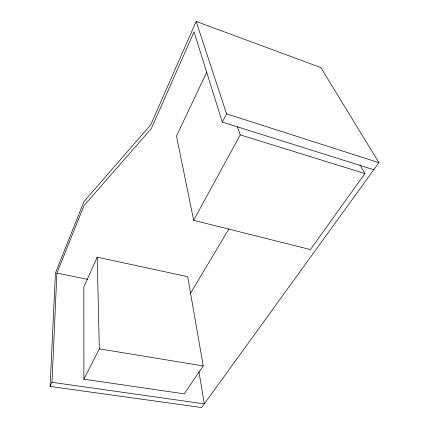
<?xml version="1.0" encoding="UTF-8"?>
<svg xmlns="http://www.w3.org/2000/svg" width="429" height="429" viewBox="0 0 429 429"><rect width="100%" height="100%" fill="white"/><g stroke="black" fill="none" stroke-linecap="round" stroke-linejoin="round"><path stroke-width="0.64" d="M50.091 386.438L55.443 272.978L83.945 201.582L150.718 124.855L196.16 21.45L320.838 67.562L378.909 162.666L201.646 407.55L50.091 386.438L52.006 382.293L56.885 273.117L83.945 205.679L151.292 128.646L194.047 31.902L222.292 122.083L373.793 169.739M97.168 257.143L83.843 287.071L83.896 379.188L184.245 393.838L203.233 365.932L187.677 276.694L97.168 257.143L99.34 348.852L83.896 379.188M206.794 72.067L176.491 135.998L193.645 220.308L310.419 249.56L364.897 173.541L359.942 164.827M222.292 122.083L226.55 113.851L196.16 21.45M193.645 220.308L240.219 134.872L237.387 126.635M190.326 293.677L229.038 228.657M52.006 382.293L204.306 403.877L198.906 371.487M99.34 348.852L203.233 365.932M56.885 273.117L87.747 279.365M240.219 134.872L364.897 173.541M226.55 113.851L378.909 162.666"/></g></svg>
